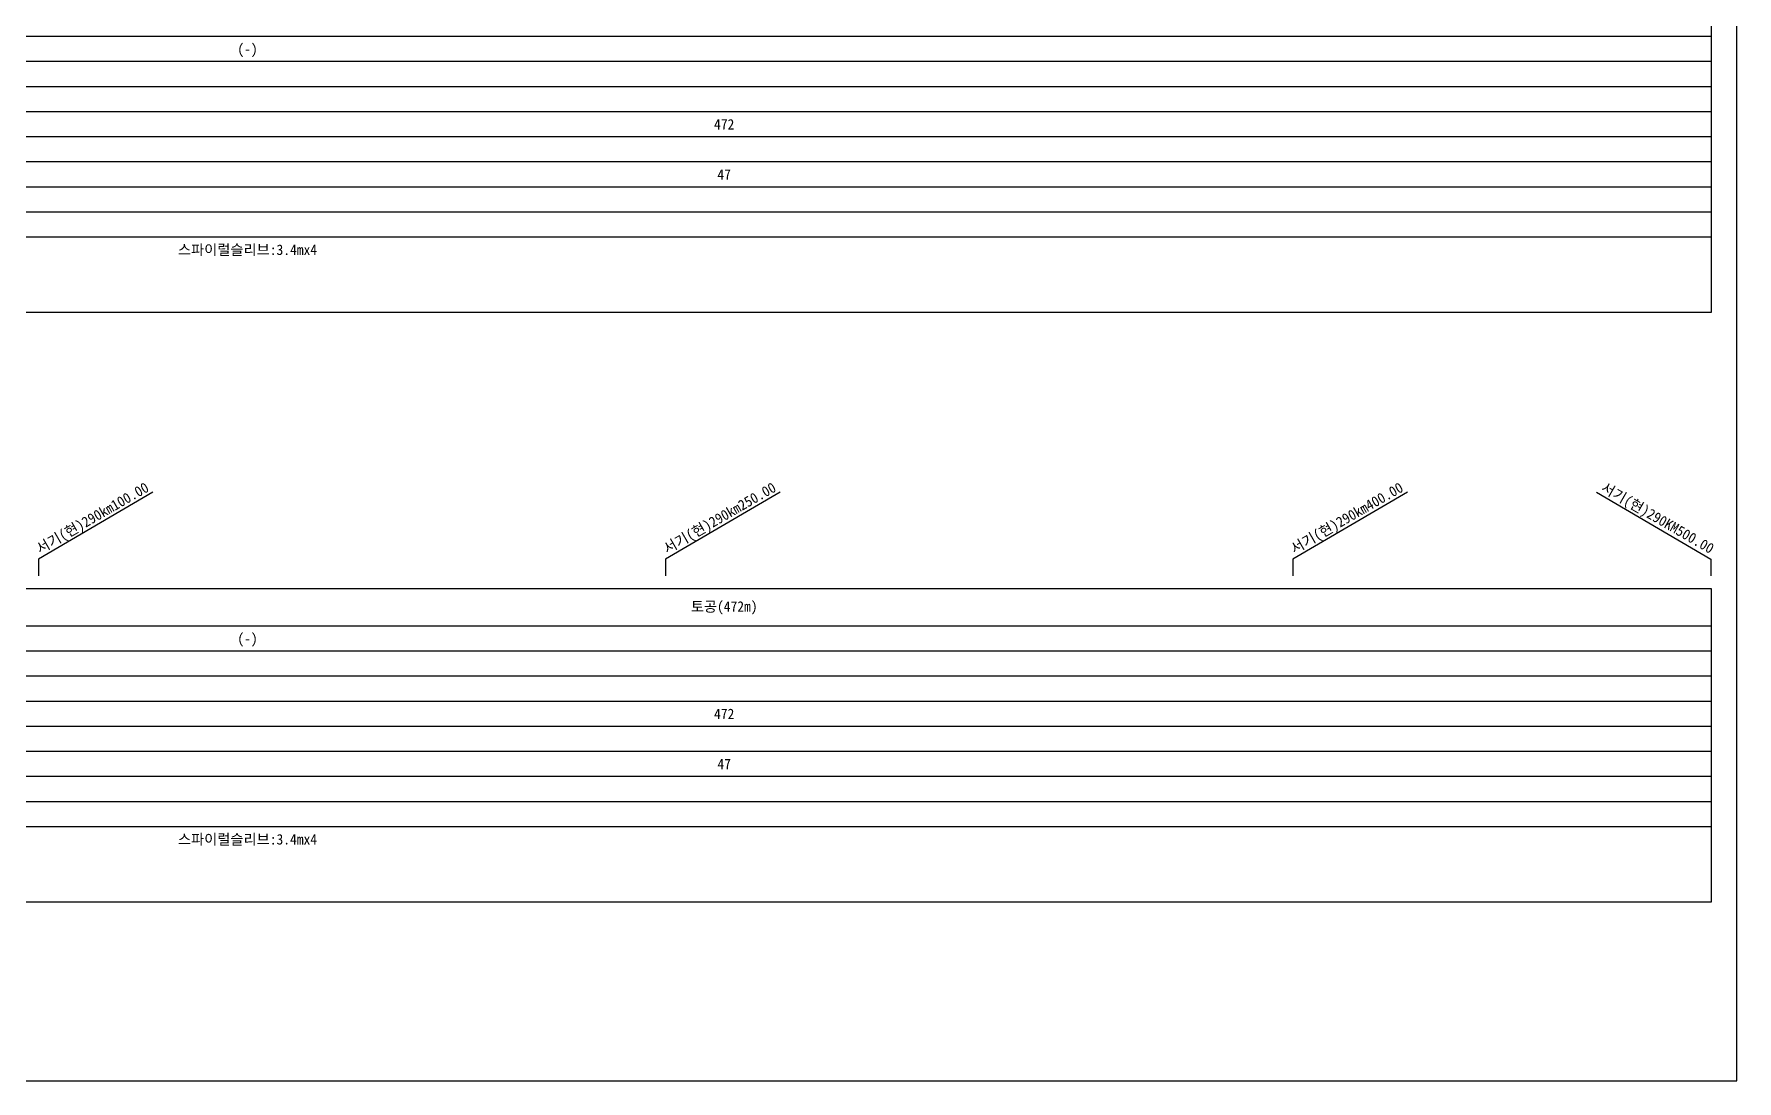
# Model space of a CAD drawing. Header units: millimetres. Extents: x 5094 to 5890, y 1103 to 1810.
# Drawn here: x 5482.6 to 5889.9, y 1103.1 to 1353.5 of the extents above; entities that cross this region are included whole.
import ezdxf
from ezdxf.enums import TextEntityAlignment as Align
from ezdxf.xclip import XClip

# ---------------------------------------------------------------- set-up
doc = ezdxf.new("R2010")
doc.units = ezdxf.units.MM
doc.header["$LTSCALE"] = 10
doc.header["$MEASUREMENT"] = 0
doc.header["$XCLIPFRAME"] = 2
for name, color, linetype in [('TT-TABL-LIN1', 4, 'Continuous'), ('TT-TABL-LIN2', 1, 'Continuous'), ('TT-TABL-TEX2', 3, 'Continuous'), ('TZ-BASE', 253, 'Continuous'), ('TZ-LEAL', 1, 'Continuous'), ('TZ-LEAT', 3, 'Continuous')]:
    doc.layers.add(name, color=color, linetype=linetype)
doc.layers.add('TX-PAPR', color=2, linetype='Continuous', plot=False)
doc.styles.get("Standard").update_dxf_attribs({"font": 'GulimChe.ttf'})
doc.styles.add('굴림체', font='GulimChe.ttf')

# ---------------------------------------------------------------- blocks, each defined once
blk = doc.blocks.new('JD-DTYDHG5DHG')
at = {"layer": 'TZ-BASE'}
for p, q in [((328.93, 140.65), (347.49, -209.22)), ((429.07, 140.64), (447.63, -209.22)), ((529.21, 140.63), (547.77, -209.23)), ((629.35, 140.62), (647.92, -209.24)), ((699.47, 38.2, 1.89), (586.84, -209.24, 1.89))]:
    blk.add_line(p, q, dxfattribs=at)
blk = doc.blocks.new('JD-경부고속하선표_190503')
at = {"layer": 'TT-TABL-LIN1'}
blk.add_lwpolyline([(2, 114), (785.58, 114), (785.58, 39), (2, 39)], close=True, dxfattribs=at)
at = {"layer": 'TT-TABL-LIN2'}
for points in [[(785.58, 105), (9.33, 105)], [(785.58, 99), (9.33, 99)], [(785.58, 93), (9.33, 93)], [(785.58, 87), (9.33, 87)], [(785.58, 81), (38.33, 81)], [(785.58, 75), (9.33, 75)], [(785.58, 69), (9.33, 69)], [(785.58, 63), (9.33, 63)], [(785.58, 57), (9.33, 57)]]:
    blk.add_lwpolyline(points, dxfattribs=at)
blk = doc.blocks.new('JD-경부고속상선표_190503')
at = {"layer": 'TT-TABL-LIN1'}
blk.add_lwpolyline([(2, 114), (785.58, 114), (785.58, 39), (2, 39)], close=True, dxfattribs=at)
at = {"layer": 'TT-TABL-LIN2'}
for points in [[(785.58, 105), (9.33, 105)], [(785.58, 99), (9.33, 99)], [(785.58, 93), (9.33, 93)], [(785.58, 87), (9.33, 87)], [(785.58, 81), (38.33, 81)], [(785.58, 75), (9.33, 75)], [(785.58, 69), (9.33, 69)], [(785.58, 63), (9.33, 63)], [(785.58, 57), (9.33, 57)]]:
    blk.add_lwpolyline(points, dxfattribs=at)

msp = doc.modelspace()

# ---------------------------------------------------------------- linework, layer by layer
at = {"layer": 'TX-PAPR'}
msp.add_lwpolyline([(5093.89, 1103.05), (5889.89, 1103.05), (5889.89, 1619.05), (5093.89, 1619.05)], close=True, dxfattribs=at)
at = {"layer": 'TZ-LEAL'}
for points in [[(5511.07, 1243.87), (5483.68, 1227.85), (5483.68, 1223.85)], [(5661.07, 1243.87), (5633.68, 1227.85), (5633.68, 1223.85)], [(5811.07, 1243.87), (5783.68, 1227.85), (5783.68, 1223.85)], [(5856.3, 1243.87), (5883.68, 1227.85), (5883.68, 1223.85)]]:
    msp.add_lwpolyline(points, dxfattribs=at)

# ---------------------------------------------------------------- block references
at = {"layer": 'TT-TABL-LIN2'}
for name, p in [('JD-경부고속하선표_190503', (5098.11, 1247.87)), ('JD-경부고속상선표_190503', (5098.11, 1106.85))]:
    msp.add_blockref(name, p, dxfattribs=at)
at = {"layer": 'TZ-BASE'}
ref = msp.add_blockref('JD-DTYDHG5DHG', (5181.4, 1471.53), dxfattribs=at)
XClip(ref).set_block_clipping_path([(-0.0634752176, 74.9999731397), (699.936274083, 75.5924085028), (700.0632245182, -74.4075377758), (0.0634752176, -74.9999731397)])

# ---------------------------------------------------------------- texts
at = {"layer": 'TT-TABL-TEX2'}
for s, p in [('(-)', (5533.68, 1349.87)), ('472', (5647.68, 1331.87)), ('47', (5647.68, 1319.87)), ('스파이럴슬리브:3.4mx4', (5533.68, 1301.87)), ('(-)', (5533.68, 1208.85)), ('472', (5647.68, 1190.85)), ('47', (5647.68, 1178.85)), ('스파이럴슬리브:3.4mx4', (5533.68, 1160.85))]:
    msp.add_text(s, height=2.5, dxfattribs=at).set_placement(p, align=Align.MIDDLE_CENTER)
at = {"layer": 'TT-TABL-TEX2', "style": '굴림체'}
msp.add_text('토공(472m)', height=2.5, dxfattribs=at).set_placement((5647.68, 1216.35), align=Align.MIDDLE)
at = {"layer": 'TZ-LEAT'}
for s, rotation, p in [('서기(현)290km100.00', 30, (5497.18, 1236.64)), ('서기(현)290km250.00', 30, (5647.18, 1236.64)), ('서기(현)290km400.00', 30, (5797.18, 1236.64)), ('서기(현)290KM500.00', 330, (5870.29, 1236.67))]:
    msp.add_text(s, height=2.5, rotation=rotation, dxfattribs=at).set_placement(p, align=Align.CENTER)

doc.saveas('drawing.dxf')
